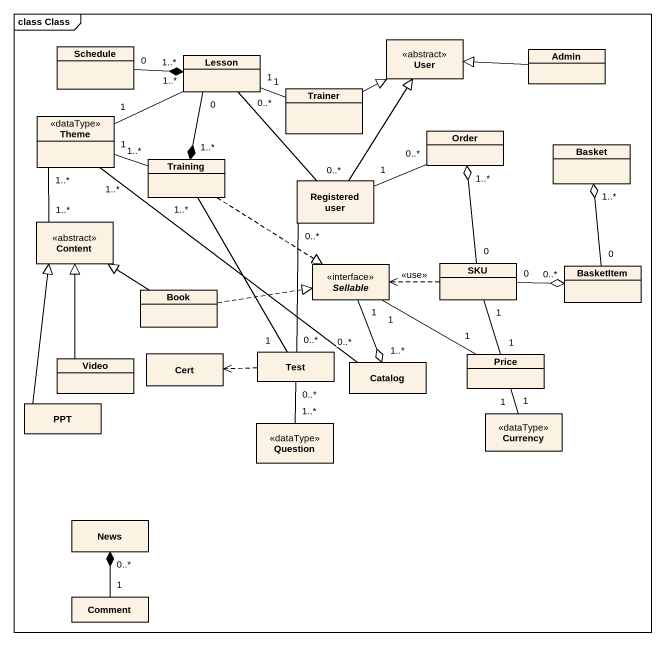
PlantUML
@startuml
mainframe class Class
hide circle
hide empty members
class User <<abstract>>
class Schedule
class Lesson
class Admin
class Theme <<dataType>>
class Trainer
class Order
class Basket
class Training
class "Registered user" as Registered_user
class Content <<abstract>>
interface Sellable
class SKU
class BasketItem
class Book
class Test
class Video
class Cert
class Catalog
class Price
class PPT
class Question <<dataType>>
class Currency <<dataType>>
class News
class Comment
Schedule "0" -right-* "1..*" Lesson
Lesson "1..*" -left- "1" Theme
Lesson "0" --* "1..*" Training
Admin -left-|> User
Trainer -right-|> User
Trainer "1" -left- "1" Lesson
Order "0..*" -left- "1" Registered_user
Training "1..*" -left- "1" Theme
Training ..|> Sellable
Training "1..*" -- "1" Test
Registered_user -up-|> User
Registered_user "0..*" -up- "0..*" Lesson
Registered_user "0..*" -- "0..*" Test
Content "1..*" -up- "1..*" Theme
Sellable "1" --o "1..*" Catalog
Sellable "1" -right- "1" Price
SKU "0" -up-o "1..*" Order
SKU .left.> Sellable : <<use>>
SKU "0" -right-o "0..*" BasketItem
BasketItem "0" -up-o "1..*" Basket
Book -up-|> Content
Book .right.|> Sellable
Test .left.> Cert
Test "0..*" -- "1..*" Question
Video -up-|> Content
Catalog "0..*" -up- "1..*" Theme
Price "1" -up- "1" SKU
Price "1" -- "1" Currency
PPT -up-|> Content
Comment "1" -up-* "0..*" News
@enduml
